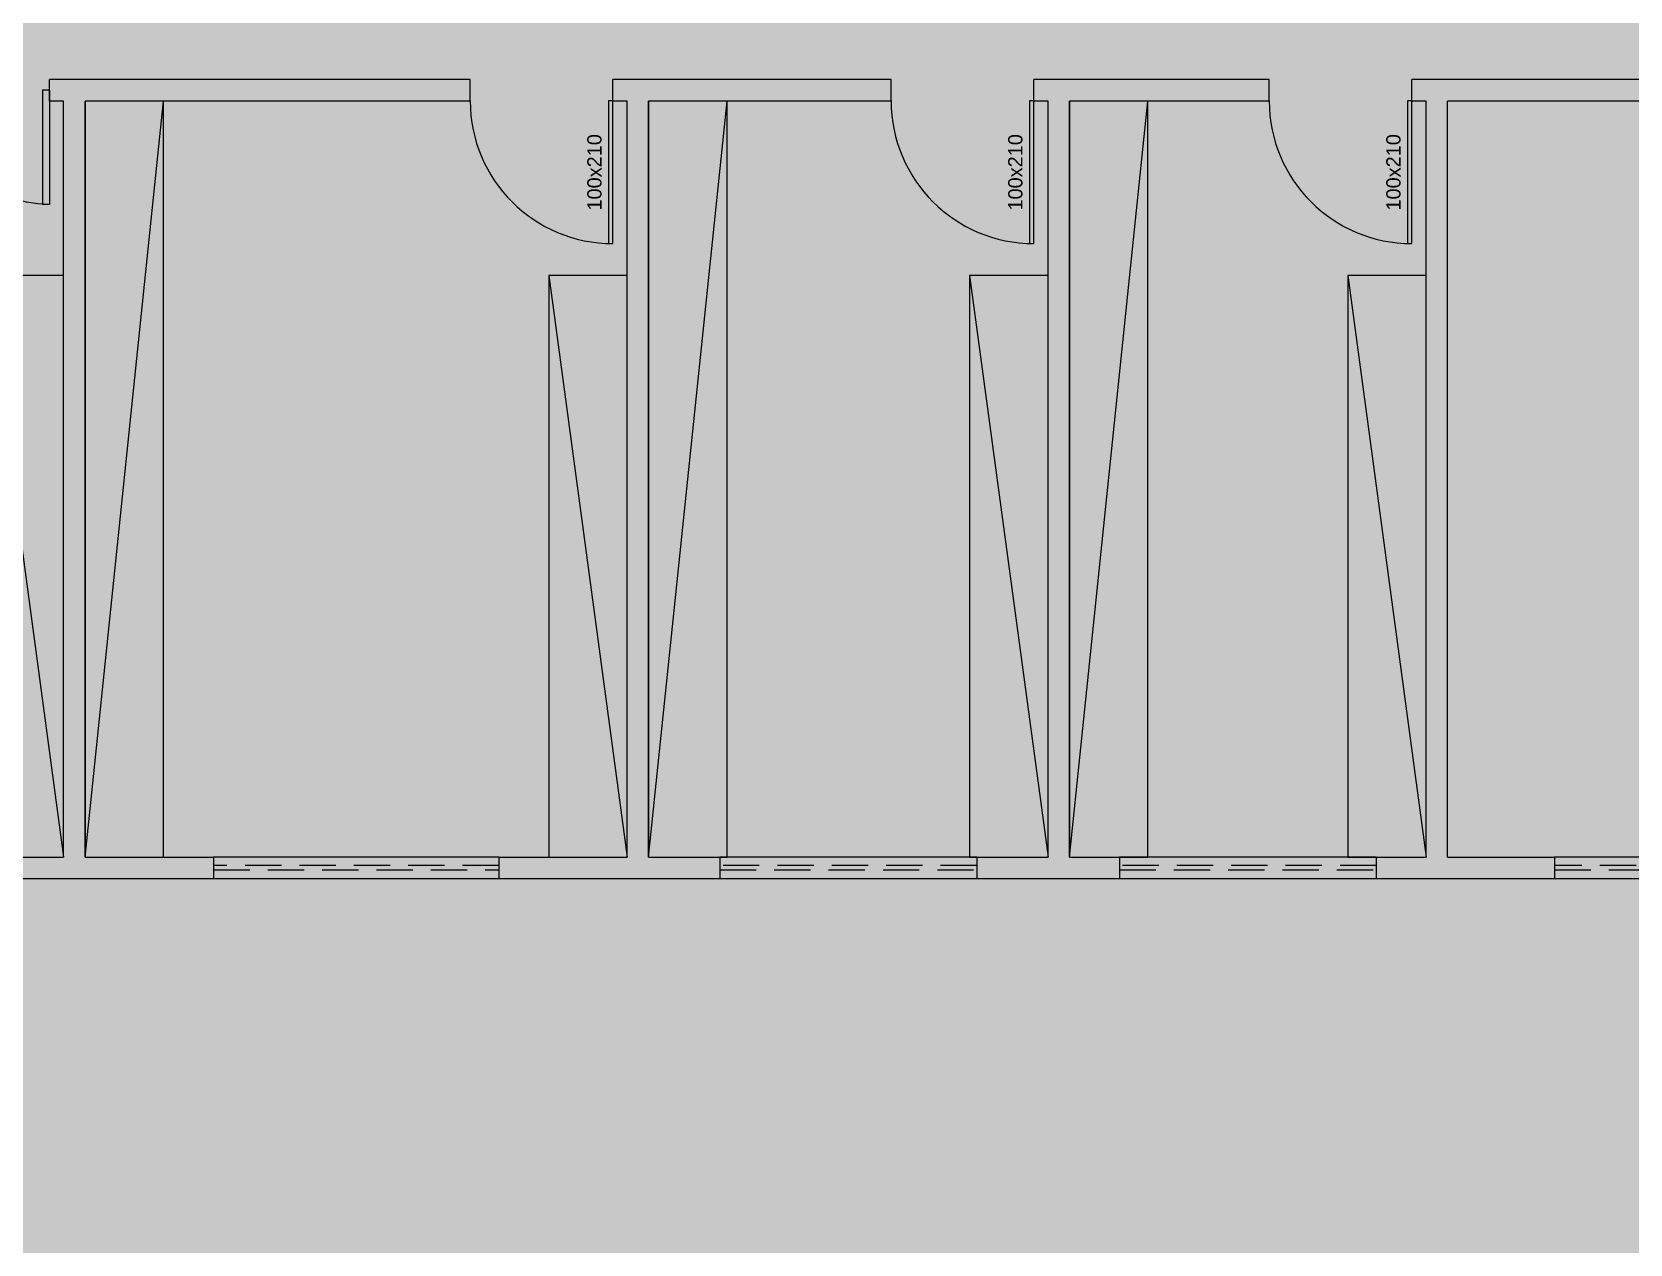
# Model space of a CAD drawing. Header units: centimetres. Extents: x 0 to 1099704, y -139216 to 99734.
# Drawn here: x 854237 to 855357, y 10909 to 11758 of the extents above; entities that cross this region are included whole.
import ezdxf
from ezdxf.enums import TextEntityAlignment as Align

# ---------------------------------------------------------------- set-up
doc = ezdxf.new("R2010")
doc.units = ezdxf.units.CM
doc.header["$LTSCALE"] = 4
doc.linetypes.add('DASHED2', pattern=[9.525, 6.35, -3.175])
for name, color, linetype in [('0.1', 1, 'Continuous'), ('0.2', 2, 'Continuous'), ('0.4', 4, 'Continuous'), ('0.6', 6, 'Continuous'), ('02-CONT', 2, 'Continuous')]:
    doc.layers.add(name, color=color, linetype=linetype)
doc.styles.add('2mm 1-50', font='arial.ttf', dxfattribs={"height": 0.1})

# ---------------------------------------------------------------- blocks, each defined once
blk = doc.blocks.new('1_00e')
blk.add_lwpolyline([(-28.4, -52.3), (-25.4, -52.3), (-25.4, 47.7), (-28.4, 47.7)], close=True)
at = {"color": 1}
blk.add_arc((-28.4, -52.3), 100, 0, 90, dxfattribs=at)
blk = doc.blocks.new('1_00')
for p, q in [((-129.17, 59.05), (-129.17, 109.05)), ((-129.17, 109.05), (-126.17, 109.05)), ((-126.17, 59.05), (-126.17, 109.05)), ((-29.17, 109.05), (-32.17, 109.05)), ((-32.17, 59.05), (-32.17, 109.05)), ((-29.17, 59.05), (-29.17, 109.05)), ((-129.17, 59.05), (-126.17, 59.05)), ((-29.17, 59.05), (-32.17, 59.05))]:
    blk.add_line(p, q)
at = {"color": 1}
for centre, start, end in [((-129.17, 59.05), 0, 90), ((-29.17, 59.05), 90, 180)]:
    blk.add_arc(centre, 50, start, end, dxfattribs=at)

msp = doc.modelspace()

# ---------------------------------------------------------------- hatches: boundary and pattern name
at = {"layer": '0.2', "true_color": 0x000000}
h = msp.add_hatch(color=18, dxfattribs=at)
h.dxf.hatch_style = 1
h.paths.add_polyline_path([(853733.768, 12513.013), (853693.768, 12513.013), (853693.768, 12488.013), (853708.768, 12488.013), (853708.768, 12498.013), (853733.768, 12498.013)])
h.paths.add_polyline_path([(854753.768, 11998.013), (854743.768, 11998.013), (854743.768, 12213.013), (854933.768, 12213.013), (854933.768, 11998.013), (854923.768, 11998.013), (854923.768, 11983.013), (854948.768, 11983.013), (854958.768, 11983.013), (854958.768, 11998.013), (854948.768, 11998.013), (854948.768, 12213.013), (855138.768, 12213.013), (855138.768, 11998.013), (855128.768, 11998.013), (855128.768, 11983.013), (855153.768, 11983.013), (856023.768, 11983.013), (856023.768, 11998.013), (855153.768, 11998.013), (855153.768, 12298.013), (855138.768, 12298.013), (855138.768, 12228.013), (854933.768, 12228.013), (854743.768, 12228.013), (854743.768, 12298.013), (854728.768, 12298.013), (854728.768, 11998.013), (853708.768, 11998.013), (853708.768, 12328.013), (853701.268, 12328.013), (853693.768, 12328.013), (853693.768, 11983.013), (854743.768, 11983.013), (854753.768, 11983.013)])
h.paths.add_polyline_path([(854821.268, 12513.013), (854743.768, 12513.013), (854703.768, 12513.013), (854703.768, 12498.013), (854728.768, 12498.013), (854821.268, 12498.013)])
h.paths.add_polyline_path([(855178.768, 12513.013), (855138.768, 12513.013), (855061.268, 12513.013), (855061.268, 12498.013), (855153.768, 12498.013), (855178.768, 12498.013)])
h.paths.add_polyline_path([(856683.768, 11998.013), (856683.768, 12048.013), (856668.768, 12048.013), (856668.768, 11998.013), (856298.768, 11998.013), (856298.768, 11983.013), (856353.768, 11983.013), (856353.768, 11791.695), (856368.768, 11791.695), (856368.768, 11983.013), (856668.768, 11983.013), (856668.768, 11885.513), (856683.768, 11885.513)])
h.paths.add_polyline_path([(856683.768, 11685.513), (856668.768, 11685.513), (856668.768, 11588.013), (856368.768, 11588.013), (856368.768, 11598.013), (856353.768, 11598.013), (856353.768, 11573.013), (856683.768, 11573.013)])
h.paths.add_polyline_path([(856368.768, 11791.695), (856353.768, 11791.695), (856353.768, 11718.013), (856368.768, 11718.013)])
h.paths.add_polyline_path([(856088.768, 11724.879), (856063.768, 11724.879), (856063.768, 11709.879), (856073.768, 11709.879), (856073.768, 11179.879), (856023.768, 11179.879), (856023.768, 11164.879), (856088.768, 11164.879)])
h.paths.add_polyline_path([(855843.768, 11179.879), (855793.768, 11179.879), (855793.768, 11709.879), (855963.768, 11709.879), (855963.768, 11724.879), (855778.768, 11724.879), (855768.768, 11724.879), (855768.768, 11709.879), (855778.768, 11709.879), (855778.768, 11179.879), (855703.768, 11179.879), (855703.768, 11164.879), (855793.768, 11164.879), (855843.768, 11164.879)])
h.paths.add_polyline_path([(855303.768, 11179.879), (855228.768, 11179.879), (855228.768, 11709.879), (855608.768, 11709.879), (855608.768, 11717.379), (855608.768, 11724.879), (855213.768, 11724.879), (855203.768, 11724.879), (855203.768, 11709.879), (855213.768, 11709.879), (855213.768, 11179.879), (855178.768, 11179.879), (855178.768, 11164.879), (855228.768, 11164.879), (855303.768, 11164.879)])
h.paths.add_polyline_path([(854998.768, 11179.879), (854963.768, 11179.879), (854963.768, 11709.879), (855103.768, 11709.879), (855103.768, 11724.879), (854948.768, 11724.879), (854938.768, 11724.879), (854938.768, 11709.879), (854948.768, 11709.879), (854948.768, 11179.879), (854898.768, 11179.879), (854898.768, 11164.879), (854963.768, 11164.879), (854998.768, 11164.879)])
h.paths.add_polyline_path([(854718.768, 11179.879), (854668.768, 11179.879), (854668.768, 11709.879), (854838.768, 11709.879), (854838.768, 11724.879), (854653.768, 11724.879), (854643.768, 11724.879), (854643.768, 11709.879), (854653.768, 11709.879), (854653.768, 11179.879), (854563.768, 11179.879), (854563.768, 11164.879), (854668.768, 11164.879), (854718.768, 11164.879)])
h.paths.add_polyline_path([(854363.768, 11179.879), (854273.768, 11179.879), (854273.768, 11709.879), (854543.768, 11709.879), (854543.768, 11724.879), (854258.768, 11724.879), (854248.768, 11724.879), (854248.768, 11709.879), (854258.768, 11709.879), (854258.768, 11179.879), (854133.768, 11179.879), (854133.768, 11164.879), (854273.768, 11164.879), (854363.768, 11164.879)])
h.paths.add_polyline_path([(853833.768, 11179.879), (853708.768, 11179.879), (853708.768, 11709.879), (854088.768, 11709.879), (854088.768, 11717.379), (854088.768, 11724.879), (853693.768, 11724.879), (853693.768, 11164.879), (853833.768, 11164.879)])
h.paths.add_polyline_path([(853751.971, 10290.21), (853659.471, 10290.21), (853659.471, 10870.21), (853669.471, 10870.21), (853669.471, 10885.21), (853644.471, 10885.21), (853644.471, 10605.21), (853634.471, 10605.21), (853634.471, 10590.21), (853644.471, 10590.21), (853644.471, 10290.21), (853444.471, 10290.21), (853444.471, 10590.21), (853544.471, 10590.21), (853544.471, 10605.21), (853429.471, 10605.21), (853429.471, 10275.21), (853659.471, 10275.21), (853751.971, 10275.21)])
h.paths.add_polyline_path([(854259.471, 10870.21), (854269.471, 10870.21), (854269.471, 10885.21), (854244.471, 10885.21), (854114.471, 10885.21), (854114.471, 10870.21), (854244.471, 10870.21), (854244.471, 10290.21), (854151.971, 10290.21), (854151.971, 10275.21), (854259.471, 10275.21), (854329.471, 10275.21), (854329.471, 10290.21), (854259.471, 10290.21)])
h.paths.add_polyline_path([(853914.471, 10885.21), (853769.471, 10885.21), (853769.471, 10870.21), (853914.471, 10870.21)])
h.paths.add_polyline_path([(854564.471, 10885.21), (854369.471, 10885.21), (854369.471, 10870.21), (854564.471, 10870.21)])
h.paths.add_polyline_path([(854609.471, 10290.21), (854529.471, 10290.21), (854529.471, 10275.21), (854609.471, 10275.21)])
h.paths.add_polyline_path([(855414.471, 10290.21), (855274.471, 10290.21), (855274.471, 10870.21), (855284.471, 10870.21), (855284.471, 10885.21), (855259.471, 10885.21), (855064.471, 10885.21), (855064.471, 10870.21), (855259.471, 10870.21), (855259.471, 10290.21), (854909.471, 10290.21), (854909.471, 10275.21), (855274.471, 10275.21), (855414.471, 10275.21)])
h.paths.add_polyline_path([(855809.471, 10870.21), (855819.471, 10870.21), (855819.471, 10885.21), (855794.471, 10885.21), (855384.471, 10885.21), (855384.471, 10870.21), (855794.471, 10870.21), (855794.471, 10290.21), (855654.471, 10290.21), (855654.471, 10275.21), (855809.471, 10275.21), (855919.471, 10275.21), (855919.471, 10290.21), (855809.471, 10290.21)])
h.paths.add_polyline_path([(856144.471, 10885.21), (855919.471, 10885.21), (855919.471, 10870.21), (856129.471, 10870.21), (856129.471, 10290.21), (856019.471, 10290.21), (856019.471, 10275.21), (856144.471, 10275.21)])
h.paths.add_polyline_path([(853126.768, 12268.013), (853126.768, 12498.013), (853316.768, 12498.013), (853316.768, 12268.013)], flags=16)
h.paths.add_polyline_path([(853261.268, 12259.513), (853261.268, 12263.513), (853259.768, 12263.513), (853259.768, 12263.313), (853261.068, 12263.313), (853261.068, 12259.713), (853214.468, 12259.713), (853214.468, 12263.313), (853215.768, 12263.313), (853215.768, 12263.513), (853214.268, 12263.513), (853214.268, 12259.513)])
h.paths.add_polyline_path([(853309.268, 12266.513), (853309.268, 12268.013), (853216.268, 12268.013), (853216.268, 12266.513)], flags=0)
h.paths.add_polyline_path([(853157.268, 12268.013), (853309.268, 12268.013), (853309.268, 12259.013), (853307.768, 12259.013), (853307.768, 12258.813), (853309.068, 12258.813), (853309.068, 12253.213), (853259.468, 12253.213), (853259.468, 12258.813), (853260.768, 12258.813), (853260.768, 12259.013), (853259.268, 12259.013), (853259.268, 12253.013), (853331.768, 12253.013), (853331.768, 12513.013), (853111.768, 12513.013), (853111.768, 12253.013), (853157.268, 12253.013), (853157.268, 12259.013)])
h.paths.add_polyline_path([(856153.768, 12488.013), (856168.768, 12488.013), (856168.768, 12498.013), (856668.768, 12498.013), (856668.768, 12448.013), (856683.768, 12448.013), (856683.768, 12513.013), (856153.768, 12513.013), (856128.768, 12513.013), (856128.768, 12498.013), (856153.768, 12498.013)])
at = {"layer": '0.4', "true_color": 0xf8f3ec}
h = msp.add_hatch(color=7, dxfattribs=at)
h.dxf.hatch_style = 1
h.paths.add_polyline_path([(865654.487, 6328.003), (865654.487, 15549.552), (844265.68, 15549.552), (844265.68, 6328.003)])

# ---------------------------------------------------------------- linework, layer by layer
at = {"layer": '0.1', "linetype": 'DASHED2'}
for p, q in [((854563.768, 11173.879), (854363.768, 11173.879)), ((854363.768, 11170.879), (854563.768, 11170.879)), ((854898.768, 11173.879), (854718.768, 11173.879)), ((854718.768, 11170.879), (854898.768, 11170.879)), ((855178.768, 11173.879), (854998.768, 11173.879)), ((854998.768, 11170.879), (855178.768, 11170.879)), ((855703.768, 11173.879), (855303.768, 11173.879)), ((855303.768, 11170.879), (855703.768, 11170.879))]:
    msp.add_line(p, q, dxfattribs=at)
at = {"layer": '0.2'}
for p, q in [((854273.768, 11179.879), (854328.768, 11709.879)), ((854668.768, 11179.879), (854723.768, 11709.879)), ((854963.768, 11179.879), (855018.768, 11709.879)), ((854203.768, 11587.624), (854258.768, 11179.879)), ((854598.768, 11587.624), (854653.768, 11179.879)), ((854893.768, 11587.624), (854948.768, 11179.879)), ((855158.768, 11587.624), (855213.768, 11179.879))]:
    msp.add_line(p, q, dxfattribs=at)
for points in [[(854328.768, 11179.879), (854328.768, 11709.879), (854273.768, 11709.879), (854273.768, 11179.879)], [(854723.768, 11179.879), (854723.768, 11709.879), (854668.768, 11709.879), (854668.768, 11179.879)], [(855018.768, 11179.879), (855018.768, 11709.879), (854963.768, 11709.879), (854963.768, 11179.879)], [(854258.768, 11179.879), (854258.768, 11587.624), (854203.768, 11587.624), (854203.768, 11179.879)], [(854653.768, 11179.879), (854653.768, 11587.624), (854598.768, 11587.624), (854598.768, 11179.879)], [(854948.768, 11179.879), (854948.768, 11587.624), (854893.768, 11587.624), (854893.768, 11179.879)], [(855213.768, 11179.879), (855213.768, 11587.624), (855158.768, 11587.624), (855158.768, 11179.879)]]:
    msp.add_lwpolyline(points, close=True, dxfattribs=at)
at = {"layer": '0.6'}
for p, q in [((854248.768, 11709.879), (854248.768, 11724.879)), ((854543.768, 11709.879), (854543.768, 11724.879)), ((854643.768, 11709.879), (854643.768, 11724.879)), ((854838.768, 11709.879), (854838.768, 11724.879)), ((854938.768, 11709.879), (854938.768, 11724.879)), ((855103.768, 11709.879), (855103.768, 11724.879)), ((855203.768, 11709.879), (855203.768, 11724.879)), ((854363.768, 11179.879), (854363.768, 11164.879)), ((854563.768, 11179.879), (854363.768, 11179.879)), ((854563.768, 11179.879), (854563.768, 11164.879)), ((854718.768, 11179.879), (854718.768, 11164.879)), ((854898.768, 11179.879), (854718.768, 11179.879)), ((854898.768, 11179.879), (854898.768, 11164.879)), ((854998.768, 11179.879), (854998.768, 11164.879)), ((855178.768, 11179.879), (854998.768, 11179.879)), ((855178.768, 11179.879), (855178.768, 11164.879)), ((855303.768, 11179.879), (855303.768, 11164.879)), ((855703.768, 11179.879), (855303.768, 11179.879)), ((854363.768, 11164.879), (854563.768, 11164.879)), ((854718.768, 11164.879), (854898.768, 11164.879)), ((854998.768, 11164.879), (855178.768, 11164.879)), ((855303.768, 11164.879), (855703.768, 11164.879))]:
    msp.add_line(p, q, dxfattribs=at)
for points in [[(854273.768, 11724.879), (854248.768, 11724.879)], [(854543.768, 11724.879), (854258.768, 11724.879)], [(854668.768, 11724.879), (854643.768, 11724.879)], [(854838.768, 11724.879), (854653.768, 11724.879)], [(854963.768, 11724.879), (854938.768, 11724.879)], [(855103.768, 11724.879), (854948.768, 11724.879)], [(855228.768, 11724.879), (855203.768, 11724.879)], [(855608.768, 11724.879), (855213.768, 11724.879)], [(854133.768, 11179.879), (854258.768, 11179.879), (854258.768, 11709.879), (854248.768, 11709.879)], [(854273.768, 11179.879), (854273.768, 11709.879)], [(854543.768, 11709.879), (854273.768, 11709.879)], [(854563.768, 11179.879), (854653.768, 11179.879), (854653.768, 11709.879), (854643.768, 11709.879)], [(854668.768, 11179.879), (854668.768, 11709.879)], [(854838.768, 11709.879), (854668.768, 11709.879)], [(854898.768, 11179.879), (854948.768, 11179.879), (854948.768, 11709.879), (854938.768, 11709.879)], [(854963.768, 11179.879), (854963.768, 11709.879)], [(855103.768, 11709.879), (854963.768, 11709.879)], [(855178.768, 11179.879), (855213.768, 11179.879), (855213.768, 11709.879), (855203.768, 11709.879)], [(855228.768, 11179.879), (855228.768, 11709.879)], [(855608.768, 11709.879), (855228.768, 11709.879)], [(854273.768, 11179.879), (854363.768, 11179.879)], [(854668.768, 11179.879), (854718.768, 11179.879)], [(854963.768, 11179.879), (854998.768, 11179.879)], [(855228.768, 11179.879), (855303.768, 11179.879)], [(854133.768, 11164.879), (854273.768, 11164.879)], [(854258.768, 11164.879), (854363.768, 11164.879)], [(854563.768, 11164.879), (854668.768, 11164.879)], [(854653.768, 11164.879), (854718.768, 11164.879)], [(854898.768, 11164.879), (854963.768, 11164.879)], [(854948.768, 11164.879), (854948.768, 11164.879), (854998.768, 11164.879)], [(855178.768, 11164.879), (855228.768, 11164.879)], [(855213.768, 11164.879), (855303.768, 11164.879)]]:
    msp.add_lwpolyline(points, dxfattribs=at)

# ---------------------------------------------------------------- block references
at = {"layer": '0.2', "xscale": -1.599999999999993, "yscale": 1.599999999999993, "zscale": 1.599999999999993, "rotation": 180}
msp.add_blockref('1_00', (854295.446, 11811.863), dxfattribs=at)
at = {"layer": '02-CONT', "rotation": 180}
for p in [(854615.363, 11657.626), (854910.363, 11657.626), (855175.363, 11657.626)]:
    msp.add_blockref('1_00e', p, dxfattribs=at)

# ---------------------------------------------------------------- texts
at = {"layer": '02-CONT', "style": '2mm 1-50'}
for p in [(854630.768, 11659.879), (854925.768, 11659.879), (855190.768, 11659.879)]:
    msp.add_text('100x210', height=10, rotation=90, dxfattribs=at).set_placement(p, align=Align.MIDDLE_CENTER)

doc.saveas('drawing.dxf')
